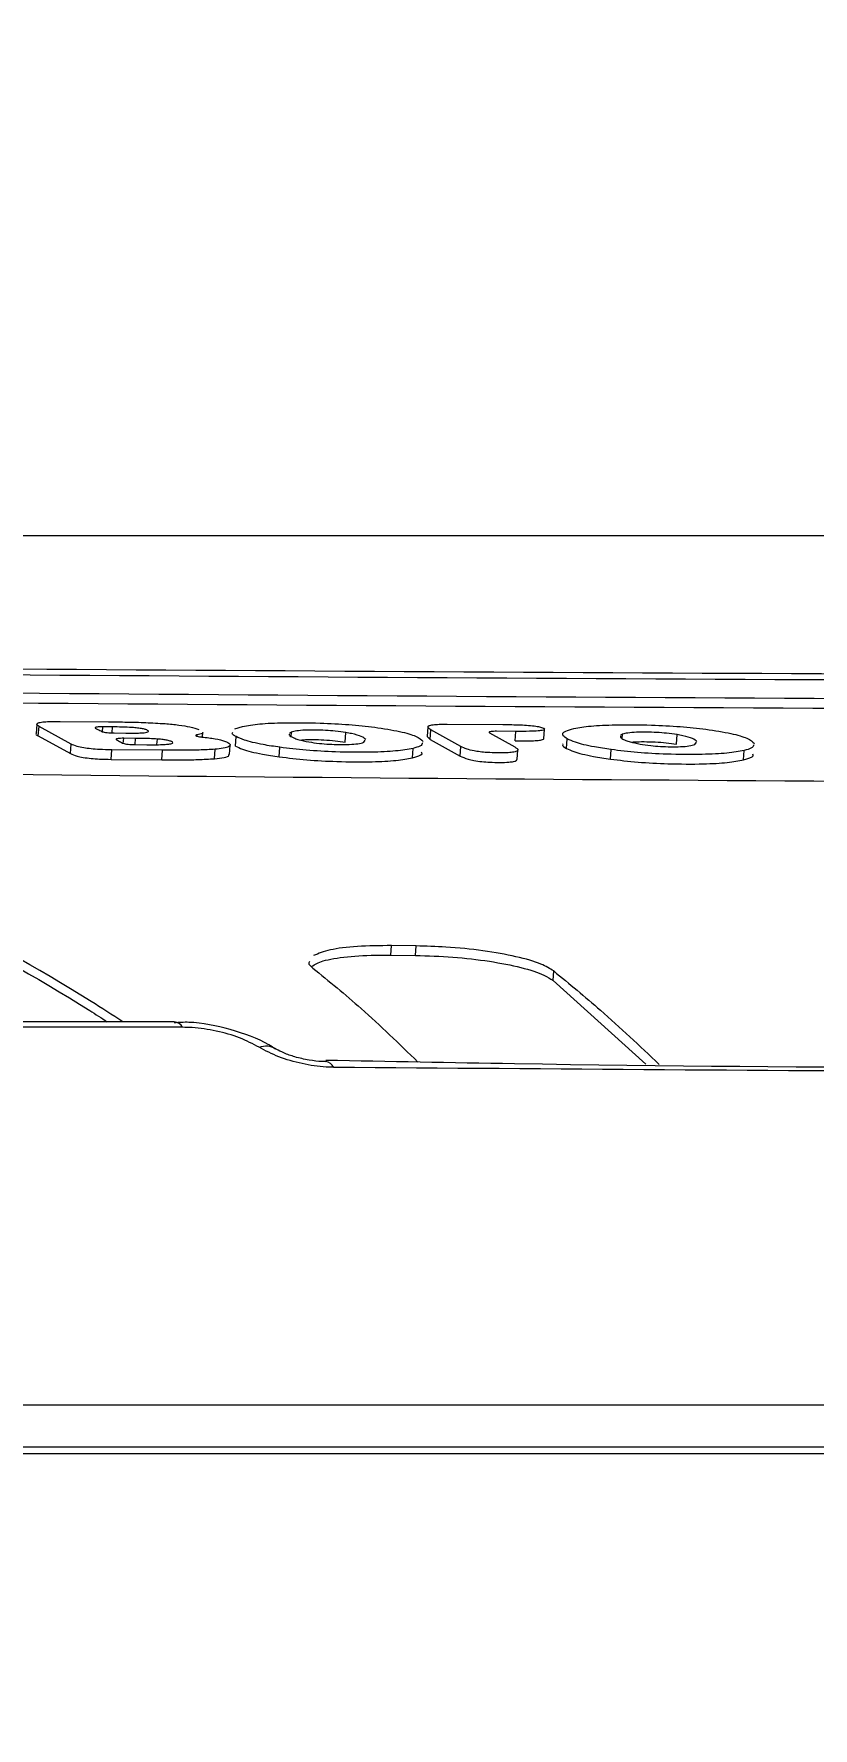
# Model space of a CAD drawing. Header units: millimetres. Extents: x -7735 to 7893, y -6545 to 6034.
# Drawn here: x 4720.94 to 4736.88, y 623.75 to 658.39 of the extents above; entities that cross this region are included whole.
import ezdxf

# ---------------------------------------------------------------- set-up
doc = ezdxf.new("R2010")
doc.units = ezdxf.units.MM
doc.layers.add('DIKOM_ОБЪЕКТ', color=7, linetype='Continuous')
doc.layers.add('DIKOM_РАЗМЕР_ОБЪЕКТА', color=7, linetype='Continuous')
doc.styles.add('style1', font='arial.ttf', dxfattribs={"width": 0.8})
doc.dimstyles.new('1-50', dxfattribs={"dimtxt": 300, "dimasz": 200, "dimexe": 100, "dimexo": 0, "dimgap": 100, "dimtad": 1, "dimtxsty": 'style1', "dimcen": 200, "dimclrd": 7, "dimclre": 7, "dimclrt": 7, "dimadec": 1, "dimazin": 2, "dimtfac": 1, "dimtmove": 0, "dimatfit": 2, "dimfxl": 0, "dimlwd": 25, "dimlwe": 18, "dimarcsym": 0})

# ---------------------------------------------------------------- blocks, each defined once
blk = doc.blocks.new('*D0')
at = {"layer": 'Defpoints', "color": 0, "transparency": 16777216}
for p in [(5893.216, 882.098), (-4595.736, 266.125), (5893.216, -5840.173)]:
    blk.add_point(p, dxfattribs=at)
at = {"layer": 'DIKOM_РАЗМЕР_ОБЪЕКТА', "color": 7, "lineweight": 18, "transparency": 16777216}
for p, q in [((5893.216, 882.098), (5893.216, -5940.173)), ((-4595.736, 266.125), (-4595.736, -5940.173))]:
    blk.add_line(p, q, dxfattribs=at)
at = {"layer": 'DIKOM_РАЗМЕР_ОБЪЕКТА', "color": 7, "lineweight": 25, "transparency": 16777216}
blk.add_line((-4395.736, -5840.173), (5693.216, -5840.173), dxfattribs=at)
at = {"layer": 'DIKOM_РАЗМЕР_ОБЪЕКТА', "color": 7, "transparency": 16777216}
for points in [[(-4395.736, -5806.84), (-4395.736, -5873.507), (-4595.736, -5840.173)], [(5693.216, -5806.84), (5693.216, -5873.507), (5893.216, -5840.173)]]:
    blk.add_solid(points, dxfattribs=at)
at = {"layer": 'DIKOM_РАЗМЕР_ОБЪЕКТА', "color": 7, "transparency": 16777216, "insert": (648.74, -5587.002), "char_height": 300, "attachment_point": 5, "style": 'style1'}
blk.add_mtext('10450', dxfattribs=at)

msp = doc.modelspace()

# ---------------------------------------------------------------- linework, layer by layer
at = {"layer": 'DIKOM_ОБЪЕКТ', "color": 7, "linetype": 'Continuous', "lineweight": 15}
for p, q in [((4898.899, 648.125), (4660.813, 648.125)), ((4720.995, 644.277), (4720.981, 644.083)), ((4721.028, 644.038), (4721.042, 644.232)), ((4721.703, 643.869), (4721.042, 644.232)), ((4721.474, 644.332), (4722.465, 644.325)), ((4722.338, 644.122), (4722.345, 644.222)), ((4722.546, 644.22), (4722.345, 644.222)), ((4722.537, 644.097), (4722.546, 644.22)), ((4722.578, 644.096), (4722.819, 644.094)), ((4724.386, 644.018), (4724.392, 644.109)), ((4725.046, 644.181), (4725.206, 644.231)), ((4726.205, 644.112), (4726.165, 644.088)), ((4726.199, 644.027), (4726.205, 644.112)), ((4727.305, 643.91), (4727.319, 644.105)), ((4728.996, 644.221), (4728.982, 644.026)), ((4729.045, 643.966), (4729.06, 644.161)), ((4729.674, 643.82), (4729.06, 644.161)), ((4729.392, 644.277), (4730.534, 644.27)), ((4730.257, 644.101), (4730.776, 643.812)), ((4730.796, 644.128), (4730.404, 644.13)), ((4730.782, 643.933), (4730.796, 644.128)), ((4731.369, 643.979), (4731.383, 644.173)), ((4732.981, 644.069), (4732.941, 644.044)), ((4732.974, 643.983), (4732.981, 644.069)), ((4721.028, 644.038), (4721.689, 643.674)), ((4721.689, 643.674), (4721.703, 643.869)), ((4722.517, 643.557), (4722.53, 643.751)), ((4723.569, 643.742), (4722.53, 643.751)), ((4722.767, 643.884), (4722.774, 643.988)), ((4723.016, 643.986), (4722.774, 643.988)), ((4723.006, 643.858), (4723.248, 643.856)), ((4723.007, 643.858), (4723.016, 643.986)), ((4723.455, 643.858), (4723.464, 643.973)), ((4723.556, 643.548), (4723.569, 643.742)), ((4724.276, 644.031), (4724.277, 644.06)), ((4724.631, 643.569), (4724.645, 643.764)), ((4724.94, 643.653), (4724.954, 643.847)), ((4725.059, 643.828), (4725.073, 644.022)), ((4725.957, 643.609), (4725.971, 643.803)), ((4727.685, 643.906), (4727.715, 643.948)), ((4728.681, 643.588), (4728.694, 643.782)), ((4728.984, 644.026), (4729.045, 643.966)), ((4729.045, 643.966), (4729.66, 643.625)), ((4729.66, 643.625), (4729.674, 643.82)), ((4730.826, 643.554), (4730.84, 643.749)), ((4731.835, 643.782), (4731.849, 643.976)), ((4732.733, 643.562), (4732.747, 643.756)), ((4734.081, 643.868), (4734.095, 644.062)), ((4734.461, 643.863), (4734.49, 643.906)), ((4735.456, 643.545), (4735.471, 643.739)), ((4722.517, 643.557), (4723.556, 643.548)), ((4728.241, 639.554), (4728.255, 639.748)), ((4728.756, 639.742), (4728.255, 639.748)), ((4728.742, 639.548), (4728.756, 639.742)), ((4728.241, 639.554), (4728.742, 639.548)), ((4731.558, 639.036), (4731.572, 639.23)), ((4733.456, 637.321), (4731.558, 639.036)), ((4723.797, 638.191), (4706.253, 638.191)), ((4723.807, 638.191), (4723.797, 638.191)), ((4723.979, 638.077), (4706.448, 638.077)), ((4726.91, 637.374), (4726.901, 637.375)), ((4658.591, 630.356), (4936.9, 630.356)), ((4936.899, 629.489), (4659.227, 629.489)), ((4936.899, 629.354), (4659.485, 629.354))]:
    msp.add_line(p, q, dxfattribs=at)
for centre, radius, start, end in [((4723.776, 637.957), 0.236, 30.542, 82.5081), ((4725.682, 637.283), 0.408, 59.8054, 109.4482), ((4726.878, 637.161), 0.216, 26.8465, 81.6703)]:
    msp.add_arc(centre, radius, start, end, dxfattribs=at)
for points, knots in [([(4765.966, 267.127), (4765.959, 269.147), (4765.939, 275.006), (4765.781, 284.701), (4765.438, 296.2), (4764.931, 307.676), (4764.264, 319.121), (4763.433, 330.527), (4762.442, 341.883), (4761.291, 353.183), (4759.98, 364.418), (4758.512, 375.578), (4756.885, 386.657), (4755.103, 397.645), (4753.166, 408.534), (4751.076, 419.316), (4748.834, 429.983), (4746.442, 440.528), (4743.901, 450.941), (4741.214, 461.215), (4738.383, 471.343), (4735.41, 481.316), (4732.296, 491.128), (4729.044, 500.771), (4725.658, 510.239), (4722.138, 519.522), (4718.489, 528.615), (4714.711, 537.511), (4710.808, 546.203), (4706.784, 554.685), (4702.642, 562.95), (4698.383, 570.992), (4694.011, 578.805), (4689.531, 586.384), (4684.943, 593.721), (4680.254, 600.812), (4675.465, 607.651), (4670.58, 614.234), (4665.604, 620.555), (4660.539, 626.609), (4655.389, 632.392), (4650.159, 637.9), (4644.853, 643.127), (4639.473, 648.07), (4634.025, 652.726), (4628.512, 657.09), (4622.939, 661.16), (4617.31, 664.931), (4611.63, 668.406), (4605.901, 671.558), (4601.282, 673.896), (4598.561, 675.073), (4597.779, 675.412)], [0, 0, 0, 0, 0.010755, 0.031188, 0.051621, 0.072055, 0.092489, 0.112922, 0.133356, 0.15379, 0.174224, 0.194659, 0.215093, 0.235528, 0.255963, 0.276399, 0.296834, 0.317271, 0.337707, 0.358144, 0.378582, 0.399019, 0.419458, 0.439897, 0.460336, 0.480776, 0.501217, 0.521658, 0.5421, 0.562542, 0.582985, 0.603428, 0.623873, 0.644317, 0.664762, 0.685208, 0.705653, 0.726099, 0.746544, 0.76699, 0.787434, 0.807878, 0.828321, 0.848762, 0.8692, 0.889637, 0.91007, 0.930499, 0.950924, 0.971343, 0.991758, 1, 1, 1, 1]), ([(4835.851, 645.749), (4809.82, 645.5), (4757.755, 645.003), (4705.762, 645.509), (4679.763, 645.762)], [0, 0, 0, 0, 0.4999606, 1, 1, 1, 1]), ([(4836.119, 645.636), (4810.088, 645.381), (4758.022, 644.872), (4706.03, 645.39), (4680.032, 645.648)], [0, 0, 0, 0, 0.499958, 1, 1, 1, 1]), ([(4836.924, 645.28), (4810.892, 645.008), (4758.824, 644.464), (4706.834, 645.017), (4680.837, 645.294)], [0, 0, 0, 0, 0.499953, 1, 1, 1, 1]), ([(4680.822, 645.099), (4706.815, 644.822), (4758.805, 644.269), (4810.873, 644.813), (4836.91, 645.085)], [0, 0, 0, 0, 0.499954, 1, 1, 1, 1]), ([(4720.982, 644.083), (4720.982, 644.083), (4720.964, 644.069), (4720.996, 644.053), (4721.028, 644.038)], [0, 0, 0, 0, 0.018143, 1, 1, 1, 1]), ([(4721.042, 644.232), (4721.017, 644.248), (4720.979, 644.274), (4721.016, 644.304), (4721.109, 644.322), (4721.267, 644.332), (4721.397, 644.332), (4721.474, 644.332)], [0, 0, 0, 0, 0.299305, 0.467776, 0.637893, 0.786045, 1, 1, 1, 1]), ([(4722.345, 644.222), (4722.323, 644.222), (4722.279, 644.222), (4722.228, 644.217), (4722.196, 644.21), (4722.188, 644.201), (4722.195, 644.196), (4722.198, 644.193)], [0, 0, 0, 0, 0.212353, 0.425101, 0.639026, 0.853994, 1, 1, 1, 1]), ([(4722.198, 644.193), (4722.228, 644.177), (4722.269, 644.156), (4722.309, 644.134), (4722.319, 644.128)], [0, 0, 0, 0, 0.742713, 1, 1, 1, 1]), ([(4722.319, 644.128), (4722.32, 644.128), (4722.328, 644.124), (4722.349, 644.117), (4722.402, 644.107), (4722.467, 644.1), (4722.529, 644.097), (4722.565, 644.096), (4722.578, 644.096)], [0, 0, 0, 0, 0.018321, 0.23507, 0.451003, 0.667275, 0.880922, 1, 1, 1, 1]), ([(4722.465, 644.325), (4722.59, 644.323), (4722.84, 644.321), (4723.229, 644.311), (4723.489, 644.295), (4723.621, 644.287)], [0, 0, 0, 0, 0.330759, 0.659756, 1, 1, 1, 1]), ([(4723.19, 644.101), (4723.213, 644.104), (4723.258, 644.11), (4723.281, 644.122), (4723.283, 644.14), (4723.249, 644.161), (4723.167, 644.183), (4723.065, 644.198), (4722.919, 644.21), (4722.741, 644.218), (4722.61, 644.22), (4722.546, 644.22)], [0, 0, 0, 0, 0.083864, 0.16762, 0.228241, 0.394644, 0.493177, 0.592262, 0.682997, 0.847037, 1, 1, 1, 1]), ([(4722.819, 644.094), (4722.863, 644.094), (4722.951, 644.093), (4723.08, 644.095), (4723.153, 644.099), (4723.19, 644.101)], [0, 0, 0, 0, 0.334535, 0.662271, 1, 1, 1, 1]), ([(4723.621, 644.287), (4723.718, 644.279), (4723.911, 644.261), (4724.164, 644.218), (4724.26, 644.185), (4724.314, 644.165)], [0, 0, 0, 0, 0.301579, 0.603805, 1, 1, 1, 1]), ([(4724.386, 644.109), (4724.388, 644.108), (4724.408, 644.094), (4724.356, 644.077), (4724.297, 644.064), (4724.277, 644.06)], [0, 0, 0, 0, 0.067578, 0.697854, 1, 1, 1, 1]), ([(4725.073, 644.022), (4725.034, 644.044), (4724.974, 644.077), (4725.001, 644.106), (4725.01, 644.116)], [0, 0, 0, 0, 0.657029, 1, 1, 1, 1]), ([(4725.206, 644.231), (4725.313, 644.25), (4725.528, 644.287), (4726.095, 644.311), (4726.732, 644.305), (4727.391, 644.273), (4727.738, 644.233), (4727.909, 644.213)], [0, 0, 0, 0, 0.192157, 0.384546, 0.628219, 0.816756, 1, 1, 1, 1]), ([(4726.161, 644.072), (4726.16, 644.068), (4726.155, 644.051), (4726.186, 644.031), (4726.212, 644.016)], [0, 0, 0, 0, 0.197779, 1, 1, 1, 1]), ([(4727.319, 644.105), (4727.251, 644.115), (4727.127, 644.134), (4726.903, 644.151), (4726.689, 644.157), (4726.478, 644.155), (4726.297, 644.14), (4726.236, 644.122), (4726.205, 644.112)], [0, 0, 0, 0, 0.185221, 0.334608, 0.483919, 0.645307, 0.81956, 1, 1, 1, 1]), ([(4727.725, 643.964), (4727.702, 643.984), (4727.659, 644.024), (4727.494, 644.073), (4727.36, 644.097), (4727.319, 644.105)], [0, 0, 0, 0, 0.427977, 0.828124, 1, 1, 1, 1]), ([(4727.909, 644.213), (4728.091, 644.185), (4728.453, 644.13), (4728.79, 644.026), (4728.863, 643.956), (4728.902, 643.919)], [0, 0, 0, 0, 0.324058, 0.647582, 1, 1, 1, 1]), ([(4729.06, 644.161), (4729.027, 644.181), (4728.98, 644.211), (4729.012, 644.247), (4729.091, 644.266), (4729.228, 644.276), (4729.336, 644.277), (4729.392, 644.277)], [0, 0, 0, 0, 0.371496, 0.536824, 0.703881, 0.848245, 1, 1, 1, 1]), ([(4730.404, 644.13), (4730.382, 644.13), (4730.338, 644.13), (4730.287, 644.125), (4730.255, 644.117), (4730.246, 644.109), (4730.254, 644.103), (4730.257, 644.101)], [0, 0, 0, 0, 0.212389, 0.4248731, 0.6388069, 0.853753, 1, 1, 1, 1]), ([(4730.534, 644.27), (4730.653, 644.268), (4730.827, 644.266), (4731.061, 644.253), (4731.209, 644.237), (4731.318, 644.215), (4731.378, 644.191), (4731.392, 644.167), (4731.342, 644.149), (4731.24, 644.136), (4731.056, 644.128), (4730.891, 644.128), (4730.796, 644.128)], [0, 0, 0, 0, 0.184124, 0.267421, 0.351397, 0.423654, 0.513157, 0.607203, 0.673487, 0.739623, 0.850804, 1, 1, 1, 1]), ([(4731.849, 643.976), (4731.817, 643.998), (4731.732, 644.054), (4731.767, 644.128), (4731.922, 644.171), (4731.982, 644.187)], [0, 0, 0, 0, 0.272777, 0.718285, 1, 1, 1, 1]), ([(4731.982, 644.187), (4732.089, 644.206), (4732.303, 644.244), (4732.871, 644.268), (4733.508, 644.264), (4734.167, 644.232), (4734.514, 644.192), (4734.685, 644.173)], [0, 0, 0, 0, 0.1921101, 0.3844457, 0.6280875, 0.8167584, 1, 1, 1, 1]), ([(4734.095, 644.062), (4734.027, 644.073), (4733.903, 644.091), (4733.679, 644.108), (4733.465, 644.115), (4733.254, 644.112), (4733.073, 644.097), (4733.012, 644.078), (4732.981, 644.069)], [0, 0, 0, 0, 0.185249, 0.334652, 0.483981, 0.645384, 0.819655, 1, 1, 1, 1]), ([(4734.685, 644.173), (4734.867, 644.145), (4735.23, 644.09), (4735.566, 643.985), (4735.64, 643.914), (4735.678, 643.878)], [0, 0, 0, 0, 0.324059, 0.647606, 1, 1, 1, 1]), ([(4722.53, 643.751), (4722.447, 643.753), (4722.307, 643.755), (4722.104, 643.77), (4721.94, 643.792), (4721.791, 643.826), (4721.736, 643.853), (4721.703, 643.869)], [0, 0, 0, 0, 0.222281, 0.376858, 0.532097, 0.718561, 1, 1, 1, 1]), ([(4722.774, 643.988), (4722.752, 643.987), (4722.708, 643.987), (4722.657, 643.982), (4722.625, 643.975), (4722.616, 643.966), (4722.624, 643.961), (4722.628, 643.958)], [0, 0, 0, 0, 0.212381, 0.425116, 0.638888, 0.854081, 1, 1, 1, 1]), ([(4722.628, 643.958), (4722.641, 643.951), (4722.681, 643.929), (4722.721, 643.906), (4722.748, 643.891)], [0, 0, 0, 0, 0.325693, 1, 1, 1, 1]), ([(4722.748, 643.891), (4722.749, 643.891), (4722.755, 643.887), (4722.779, 643.879), (4722.831, 643.87), (4722.896, 643.862), (4722.958, 643.859), (4722.993, 643.858), (4723.006, 643.858)], [0, 0, 0, 0, 0.017932, 0.234702, 0.451803, 0.667032, 0.880854, 1, 1, 1, 1]), ([(4723.464, 643.973), (4723.411, 643.976), (4723.309, 643.981), (4723.159, 643.984), (4723.064, 643.985), (4723.016, 643.986)], [0, 0, 0, 0, 0.348453, 0.672655, 1, 1, 1, 1]), ([(4723.248, 643.856), (4723.357, 643.856), (4723.512, 643.855), (4723.681, 643.866), (4723.763, 643.878), (4723.789, 643.897), (4723.76, 643.92), (4723.7, 643.941), (4723.607, 643.959), (4723.525, 643.968), (4723.476, 643.972), (4723.464, 643.973)], [0, 0, 0, 0, 0.252726, 0.360483, 0.469459, 0.564635, 0.679091, 0.801984, 0.887244, 0.97297, 1, 1, 1, 1]), ([(4724.645, 643.764), (4724.538, 643.757), (4724.325, 643.744), (4723.952, 643.741), (4723.697, 643.742), (4723.569, 643.742)], [0, 0, 0, 0, 0.333002, 0.664235, 1, 1, 1, 1]), ([(4724.277, 644.06), (4724.269, 644.058), (4724.25, 644.054), (4724.243, 644.045), (4724.259, 644.034), (4724.297, 644.024), (4724.34, 644.017), (4724.368, 644.014), (4724.373, 644.013)], [0, 0, 0, 0, 0.152919, 0.35089, 0.549368, 0.748056, 0.946709, 1, 1, 1, 1]), ([(4724.373, 644.013), (4724.468, 644.002), (4724.659, 643.979), (4724.868, 643.929), (4724.959, 643.873), (4724.958, 643.82), (4724.831, 643.782), (4724.703, 643.769), (4724.645, 643.764)], [0, 0, 0, 0, 0.160504, 0.322225, 0.515715, 0.723533, 0.873817, 1, 1, 1, 1]), ([(4725.059, 643.828), (4725.104, 643.807), (4725.221, 643.751), (4725.528, 643.673), (4725.838, 643.626), (4725.957, 643.609)], [0, 0, 0, 0, 0.274345, 0.721704, 1, 1, 1, 1]), ([(4725.971, 643.803), (4725.854, 643.821), (4725.556, 643.865), (4725.244, 643.943), (4725.124, 643.999), (4725.073, 644.022)], [0, 0, 0, 0, 0.274852, 0.694837, 1, 1, 1, 1]), ([(4728.694, 643.782), (4728.586, 643.762), (4728.37, 643.723), (4727.803, 643.697), (4727.165, 643.702), (4726.501, 643.739), (4726.147, 643.782), (4725.971, 643.803)], [0, 0, 0, 0, 0.191888, 0.384291, 0.623319, 0.813322, 1, 1, 1, 1]), ([(4726.212, 644.016), (4726.231, 644.006), (4726.27, 643.987), (4726.374, 643.952), (4726.491, 643.929), (4726.563, 643.914)], [0, 0, 0, 0, 0.273231, 0.546445, 1, 1, 1, 1]), ([(4726.392, 643.952), (4726.412, 643.954), (4726.48, 643.961), (4726.649, 643.962), (4726.872, 643.958), (4727.112, 643.939), (4727.24, 643.92), (4727.305, 643.91)], [0, 0, 0, 0, 0.085267, 0.293341, 0.52186, 0.754849, 1, 1, 1, 1]), ([(4726.563, 643.914), (4726.632, 643.903), (4726.755, 643.884), (4726.979, 643.865), (4727.192, 643.858), (4727.401, 643.86), (4727.59, 643.875), (4727.651, 643.895), (4727.685, 643.906)], [0, 0, 0, 0, 0.185686, 0.331915, 0.47816, 0.634408, 0.802113, 1, 1, 1, 1]), ([(4728.886, 643.898), (4728.881, 643.873), (4728.873, 643.83), (4728.747, 643.796), (4728.694, 643.782)], [0, 0, 0, 0, 0.580544, 1, 1, 1, 1]), ([(4730.776, 643.812), (4730.809, 643.79), (4730.856, 643.759), (4730.825, 643.721), (4730.747, 643.7), (4730.603, 643.689), (4730.42, 643.688), (4730.228, 643.694), (4730.061, 643.71), (4729.913, 643.734), (4729.771, 643.772), (4729.71, 643.802), (4729.674, 643.82)], [0, 0, 0, 0, 0.18893, 0.270535, 0.353009, 0.424879, 0.512338, 0.604209, 0.670028, 0.735799, 0.84616, 1, 1, 1, 1]), ([(4730.782, 643.933), (4730.9, 643.933), (4731.07, 643.933), (4731.259, 643.944), (4731.35, 643.959), (4731.369, 643.972), (4731.369, 643.979), (4731.369, 643.979)], [0, 0, 0, 0, 0.434536, 0.630868, 0.828913, 0.9995, 1, 1, 1, 1]), ([(4731.766, 643.877), (4731.759, 643.869), (4731.731, 643.839), (4731.791, 643.806), (4731.835, 643.782)], [0, 0, 0, 0, 0.262944, 1, 1, 1, 1]), ([(4731.835, 643.782), (4731.88, 643.761), (4731.997, 643.704), (4732.303, 643.626), (4732.614, 643.58), (4732.733, 643.562)], [0, 0, 0, 0, 0.274376, 0.721504, 1, 1, 1, 1]), ([(4732.747, 643.756), (4732.629, 643.774), (4732.331, 643.819), (4732.02, 643.896), (4731.9, 643.953), (4731.849, 643.976)], [0, 0, 0, 0, 0.27507, 0.694882, 1, 1, 1, 1]), ([(4735.471, 643.739), (4735.363, 643.719), (4735.146, 643.679), (4734.579, 643.652), (4733.941, 643.656), (4733.276, 643.692), (4732.922, 643.735), (4732.747, 643.756)], [0, 0, 0, 0, 0.191927, 0.3841746, 0.6233202, 0.8134637, 1, 1, 1, 1]), ([(4732.937, 644.028), (4732.936, 644.024), (4732.931, 644.006), (4732.962, 643.987), (4732.987, 643.972)], [0, 0, 0, 0, 0.197682, 1, 1, 1, 1]), ([(4732.987, 643.972), (4733.007, 643.962), (4733.046, 643.943), (4733.15, 643.908), (4733.267, 643.884), (4733.339, 643.869)], [0, 0, 0, 0, 0.273271, 0.546427, 1, 1, 1, 1]), ([(4733.163, 643.909), (4733.184, 643.911), (4733.254, 643.918), (4733.425, 643.92), (4733.648, 643.915), (4733.888, 643.897), (4734.016, 643.878), (4734.081, 643.868)], [0, 0, 0, 0, 0.091935, 0.298457, 0.525312, 0.756601, 1, 1, 1, 1]), ([(4733.339, 643.869), (4733.408, 643.858), (4733.531, 643.839), (4733.755, 643.82), (4733.968, 643.813), (4734.177, 643.815), (4734.365, 643.831), (4734.427, 643.852), (4734.461, 643.863)], [0, 0, 0, 0, 0.185705, 0.331948, 0.478537, 0.634472, 0.802212, 1, 1, 1, 1]), ([(4734.501, 643.921), (4734.478, 643.942), (4734.434, 643.982), (4734.27, 644.031), (4734.136, 644.055), (4734.095, 644.062)], [0, 0, 0, 0, 0.42793, 0.828091, 1, 1, 1, 1]), ([(4735.662, 643.857), (4735.657, 643.831), (4735.649, 643.788), (4735.523, 643.754), (4735.471, 643.739)], [0, 0, 0, 0, 0.580706, 1, 1, 1, 1]), ([(4837.546, 643.672), (4824.909, 643.492), (4799.634, 643.132), (4761.744, 642.985), (4723.872, 643.144), (4698.643, 643.511), (4686.028, 643.694)], [0, 0, 0, 0, 0.249967, 0.49993, 0.749966, 1, 1, 1, 1]), ([(4721.689, 643.674), (4721.725, 643.657), (4721.781, 643.63), (4721.937, 643.596), (4722.101, 643.575), (4722.303, 643.56), (4722.437, 643.558), (4722.517, 643.557)], [0, 0, 0, 0, 0.3009118, 0.4694568, 0.6393384, 0.7872295, 1, 1, 1, 1]), ([(4723.556, 643.548), (4723.681, 643.547), (4723.933, 643.546), (4724.306, 643.55), (4724.522, 643.563), (4724.631, 643.569)], [0, 0, 0, 0, 0.329398, 0.659792, 1, 1, 1, 1]), ([(4724.631, 643.569), (4724.702, 643.577), (4724.844, 643.592), (4724.938, 643.624), (4724.928, 643.647), (4724.925, 643.654)], [0, 0, 0, 0, 0.404752, 0.811057, 1, 1, 1, 1]), ([(4725.957, 643.609), (4726.141, 643.586), (4726.508, 643.542), (4727.186, 643.507), (4727.823, 643.503), (4728.371, 643.53), (4728.579, 643.569), (4728.681, 643.588)], [0, 0, 0, 0, 0.1943691, 0.3891471, 0.6276169, 0.8178251, 1, 1, 1, 1]), ([(4728.681, 643.588), (4728.774, 643.614), (4728.899, 643.649), (4728.875, 643.693), (4728.868, 643.703)], [0, 0, 0, 0, 0.75305, 1, 1, 1, 1]), ([(4729.66, 643.625), (4729.705, 643.604), (4729.768, 643.572), (4729.934, 643.533), (4730.089, 643.51), (4730.278, 643.497), (4730.473, 643.493), (4730.648, 643.497), (4730.759, 643.512), (4730.818, 643.531), (4730.818, 643.546), (4730.818, 643.555)], [0, 0, 0, 0, 0.230812, 0.3322254, 0.4344915, 0.5234148, 0.6325645, 0.7473343, 0.8276121, 0.9077089, 1, 1, 1, 1]), ([(4732.733, 643.562), (4732.916, 643.54), (4733.284, 643.496), (4733.962, 643.461), (4734.599, 643.458), (4735.147, 643.487), (4735.355, 643.526), (4735.456, 643.545)], [0, 0, 0, 0, 0.194387, 0.38932, 0.627793, 0.817984, 1, 1, 1, 1]), ([(4735.456, 643.545), (4735.55, 643.572), (4735.675, 643.607), (4735.65, 643.651), (4735.644, 643.662)], [0, 0, 0, 0, 0.7529122, 1, 1, 1, 1]), ([(4722.757, 638.191), (4722.54, 638.331), (4720.1, 639.901), (4717.636, 641.046), (4715.391, 642.089)], [0, 0, 0, 0, 0.0888223, 1, 1, 1, 1]), ([(4715.377, 641.895), (4717.618, 640.859), (4719.98, 639.768), (4722.319, 638.268), (4722.439, 638.191)], [0, 0, 0, 0, 0.948689, 1, 1, 1, 1]), ([(4728.255, 639.748), (4728.014, 639.745), (4727.531, 639.741), (4726.959, 639.668), (4726.76, 639.586), (4726.661, 639.545)], [0, 0, 0, 0, 0.333186, 0.666463, 1, 1, 1, 1]), ([(4731.572, 639.23), (4731.496, 639.277), (4731.331, 639.381), (4730.823, 639.527), (4730.142, 639.648), (4729.415, 639.723), (4728.959, 639.736), (4728.756, 639.742)], [0, 0, 0, 0, 0.18425, 0.399209, 0.614097, 0.82856, 1, 1, 1, 1]), ([(4726.581, 639.422), (4726.574, 639.414), (4726.541, 639.374), (4726.598, 639.327), (4726.643, 639.29)], [0, 0, 0, 0, 0.2046628, 1, 1, 1, 1]), ([(4726.619, 639.322), (4726.685, 639.362), (4726.824, 639.446), (4727.325, 639.527), (4727.841, 639.557), (4728.164, 639.555), (4728.241, 639.554)], [0, 0, 0, 0, 0.276831, 0.589593, 0.901979, 1, 1, 1, 1]), ([(4726.643, 639.29), (4726.974, 639.021), (4727.694, 638.435), (4728.408, 637.741), (4728.794, 637.366)], [0, 0, 0, 0, 0.460293, 1, 1, 1, 1]), ([(4728.742, 639.548), (4728.997, 639.54), (4729.508, 639.524), (4730.274, 639.434), (4730.927, 639.305), (4731.363, 639.165), (4731.502, 639.073), (4731.558, 639.036)], [0, 0, 0, 0, 0.2143011, 0.4285809, 0.6429254, 0.8575647, 1, 1, 1, 1]), ([(4731.572, 639.23), (4731.891, 638.967), (4732.613, 638.375), (4733.329, 637.697), (4733.727, 637.32)], [0, 0, 0, 0, 0.443373, 1, 1, 1, 1]), ([(4725.878, 637.632), (4725.834, 637.661), (4725.571, 637.835), (4724.972, 638.042), (4724.276, 638.196), (4723.907, 638.176), (4723.808, 638.17)], [0, 0, 0, 0, 0.077929, 0.471771, 0.857612, 1, 1, 1, 1]), ([(4725.546, 637.668), (4725.418, 637.736), (4725.161, 637.872), (4724.671, 638.011), (4724.266, 638.071), (4724.044, 638.075), (4723.979, 638.077)], [0, 0, 0, 0, 0.292813, 0.585222, 0.878927, 1, 1, 1, 1]), ([(4727.071, 637.258), (4727.02, 637.26), (4726.812, 637.266), (4726.422, 637.323), (4725.932, 637.463), (4725.675, 637.599), (4725.546, 637.668)], [0, 0, 0, 0, 0.0963101, 0.3986239, 0.6991097, 1, 1, 1, 1]), ([(4726.9, 637.377), (4726.877, 637.377), (4726.78, 637.375), (4726.559, 637.403), (4726.282, 637.466), (4726.057, 637.546), (4725.925, 637.611), (4725.894, 637.633), (4725.889, 637.636)], [0, 0, 0, 0, 0.069381, 0.302941, 0.554488, 0.778487, 0.966294, 1, 1, 1, 1]), ([(4763.364, 637.431), (4758.655, 637.366), (4747.767, 637.217), (4735.618, 637.234), (4728.195, 637.376), (4726.909, 637.4)], [0, 0, 0, 0, 0.386455, 0.893749, 1, 1, 1, 1]), ([(4763.525, 637.285), (4762.901, 637.276), (4759.78, 637.231), (4747.603, 637.096), (4736.094, 637.187), (4727.071, 637.258)], [0, 0, 0, 0, 0.051229, 0.25613, 1, 1, 1, 1]), ([(4659.485, 629.354), (4661.513, 627.016), (4667.017, 620.672), (4675.714, 609.372), (4685.449, 595.203), (4694.771, 579.964), (4703.645, 563.748), (4712.027, 546.623), (4719.886, 528.637), (4727.198, 509.801), (4733.963, 490.165), (4740.163, 469.796), (4745.772, 448.79), (4750.761, 427.245), (4755.111, 405.221), (4758.8, 382.748), (4761.836, 359.872), (4764.214, 336.666), (4765.926, 313.24), (4766.961, 289.702), (4767.311, 266.125), (4766.961, 242.548), (4765.926, 219.01), (4764.214, 195.584), (4761.836, 172.378), (4758.8, 149.501), (4755.111, 127.028), (4750.761, 105.005), (4745.772, 83.46), (4740.163, 62.454), (4733.962, 42.085), (4727.198, 22.448), (4720.225, 4.494), (4713.136, -11.884), (4706.016, -26.803), (4698.516, -41.064), (4690.67, -54.605), (4682.551, -67.311), (4674.179, -79.147), (4666.49, -89.03), (4661.513, -94.766), (4659.485, -97.103)], [0, 0, 0, 0, 0.015653, 0.042491, 0.069412, 0.096377, 0.123342, 0.150264, 0.177101, 0.203938, 0.23086, 0.257824, 0.284789, 0.311711, 0.338548, 0.365385, 0.392306, 0.419271, 0.446235, 0.473156, 0.499993, 0.52683, 0.553752, 0.580716, 0.607681, 0.634603, 0.66144, 0.688277, 0.715198, 0.742163, 0.769127, 0.796049, 0.822886, 0.845964, 0.869165, 0.892393, 0.915621, 0.938822, 0.961584, 0.984347, 1, 1, 1, 1])]:
    msp.add_open_spline(points, degree=3, knots=knots, dxfattribs=at)

# ---------------------------------------------------------------- dimensions: what is measured, and where the dimension line sits
at = {"layer": 'DIKOM_РАЗМЕР_ОБЪЕКТА'}
dim = msp.add_linear_dim(base=(5893.216, -5840.173), p1=(-4595.736, 266.125), p2=(5893.216, 882.098), text='10450', dimstyle='1-50', dxfattribs=at)
dim.commit()
dim.dimension.update_dxf_attribs({"geometry": '*D0', "text_midpoint": (648.74, -5840.173), "dimtype": 160})

doc.saveas('drawing.dxf')
